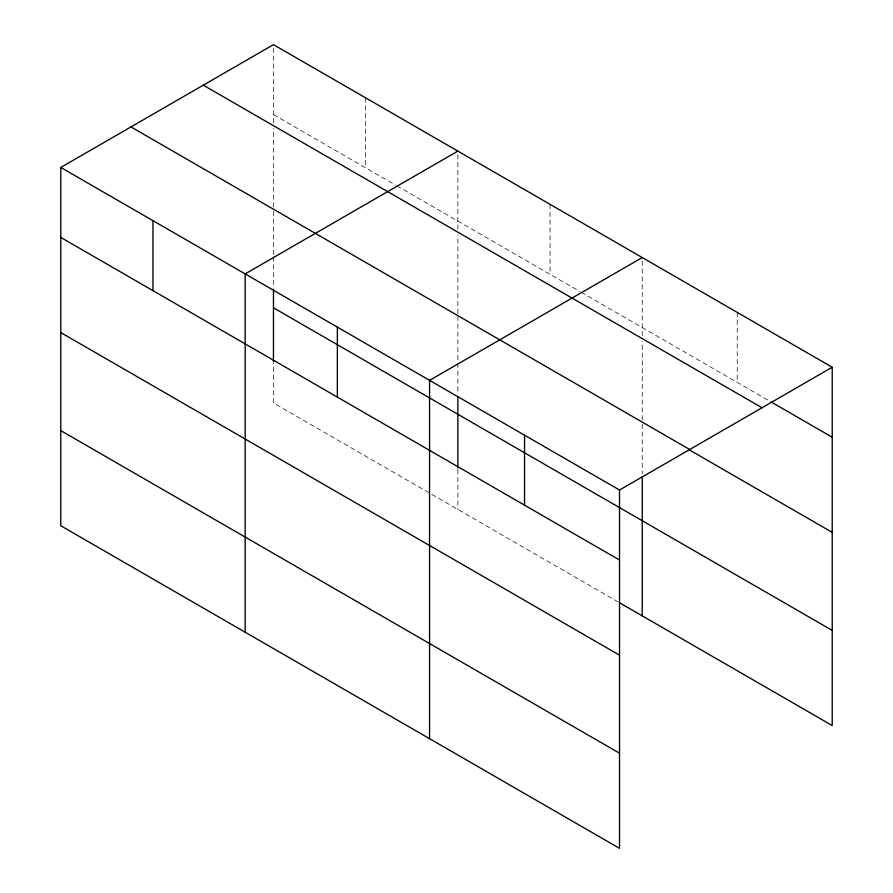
<?xml version="1.0" encoding="UTF-8"?>
<svg xmlns="http://www.w3.org/2000/svg" width="893" height="893" viewBox="0 0 893 893"><rect width="100%" height="100%" fill="white"/><g stroke="black" fill="none" stroke-linecap="round" stroke-linejoin="round"><path stroke-width="0.67" stroke-dasharray="4.46 3.35" d="M273.47 207.02L273.47 128.425M273.47 122.91L273.47 44.65M457.863 313.476L457.863 234.87M457.863 229.356L457.863 151.107M642.246 419.933L642.246 341.327M642.246 335.813L642.246 257.564M273.47 114.628L395.599 185.141M396.793 185.833L579.992 291.598M581.187 292.29L768.493 400.432M618.302 602.049L273.47 402.966L273.47 362.971M737.238 312.394L737.238 382.383M642.246 424.075L642.246 473.781M550.055 204.33L550.055 274.307M457.863 316.234L457.863 361.799M457.863 363.183L457.863 393.556M457.863 469.428L457.863 509.412M365.672 97.873L365.672 167.862M273.47 211.161L273.47 255.342M273.47 256.726L273.47 288.484"/><path stroke-width="1.34" d="M619.496 602.742L832.22 725.551L832.22 367.235L273.47 44.65L60.78 167.449L60.78 525.765L619.53 848.35L619.53 490.034L60.78 167.449M457.863 151.107L245.162 273.905L245.162 632.211M642.246 257.564L429.555 380.362L429.555 738.667M619.53 490.034L832.22 367.235M770.905 401.817L832.22 437.224M203.28 85.17L762.03 407.766M130.97 126.929L689.72 449.514M689.139 449.759L832.22 532.373M273.47 307.817L832.22 630.402M60.78 237.426L619.53 560.023M60.78 332.576L619.53 655.172M60.78 430.616L619.53 753.201M642.246 476.538L642.246 615.869M524.537 435.192L524.537 505.181M457.863 396.313L457.863 468.044M337.353 327.128L337.353 397.106M273.47 289.868L273.47 361.598M152.971 220.671L152.971 290.66"/></g></svg>
